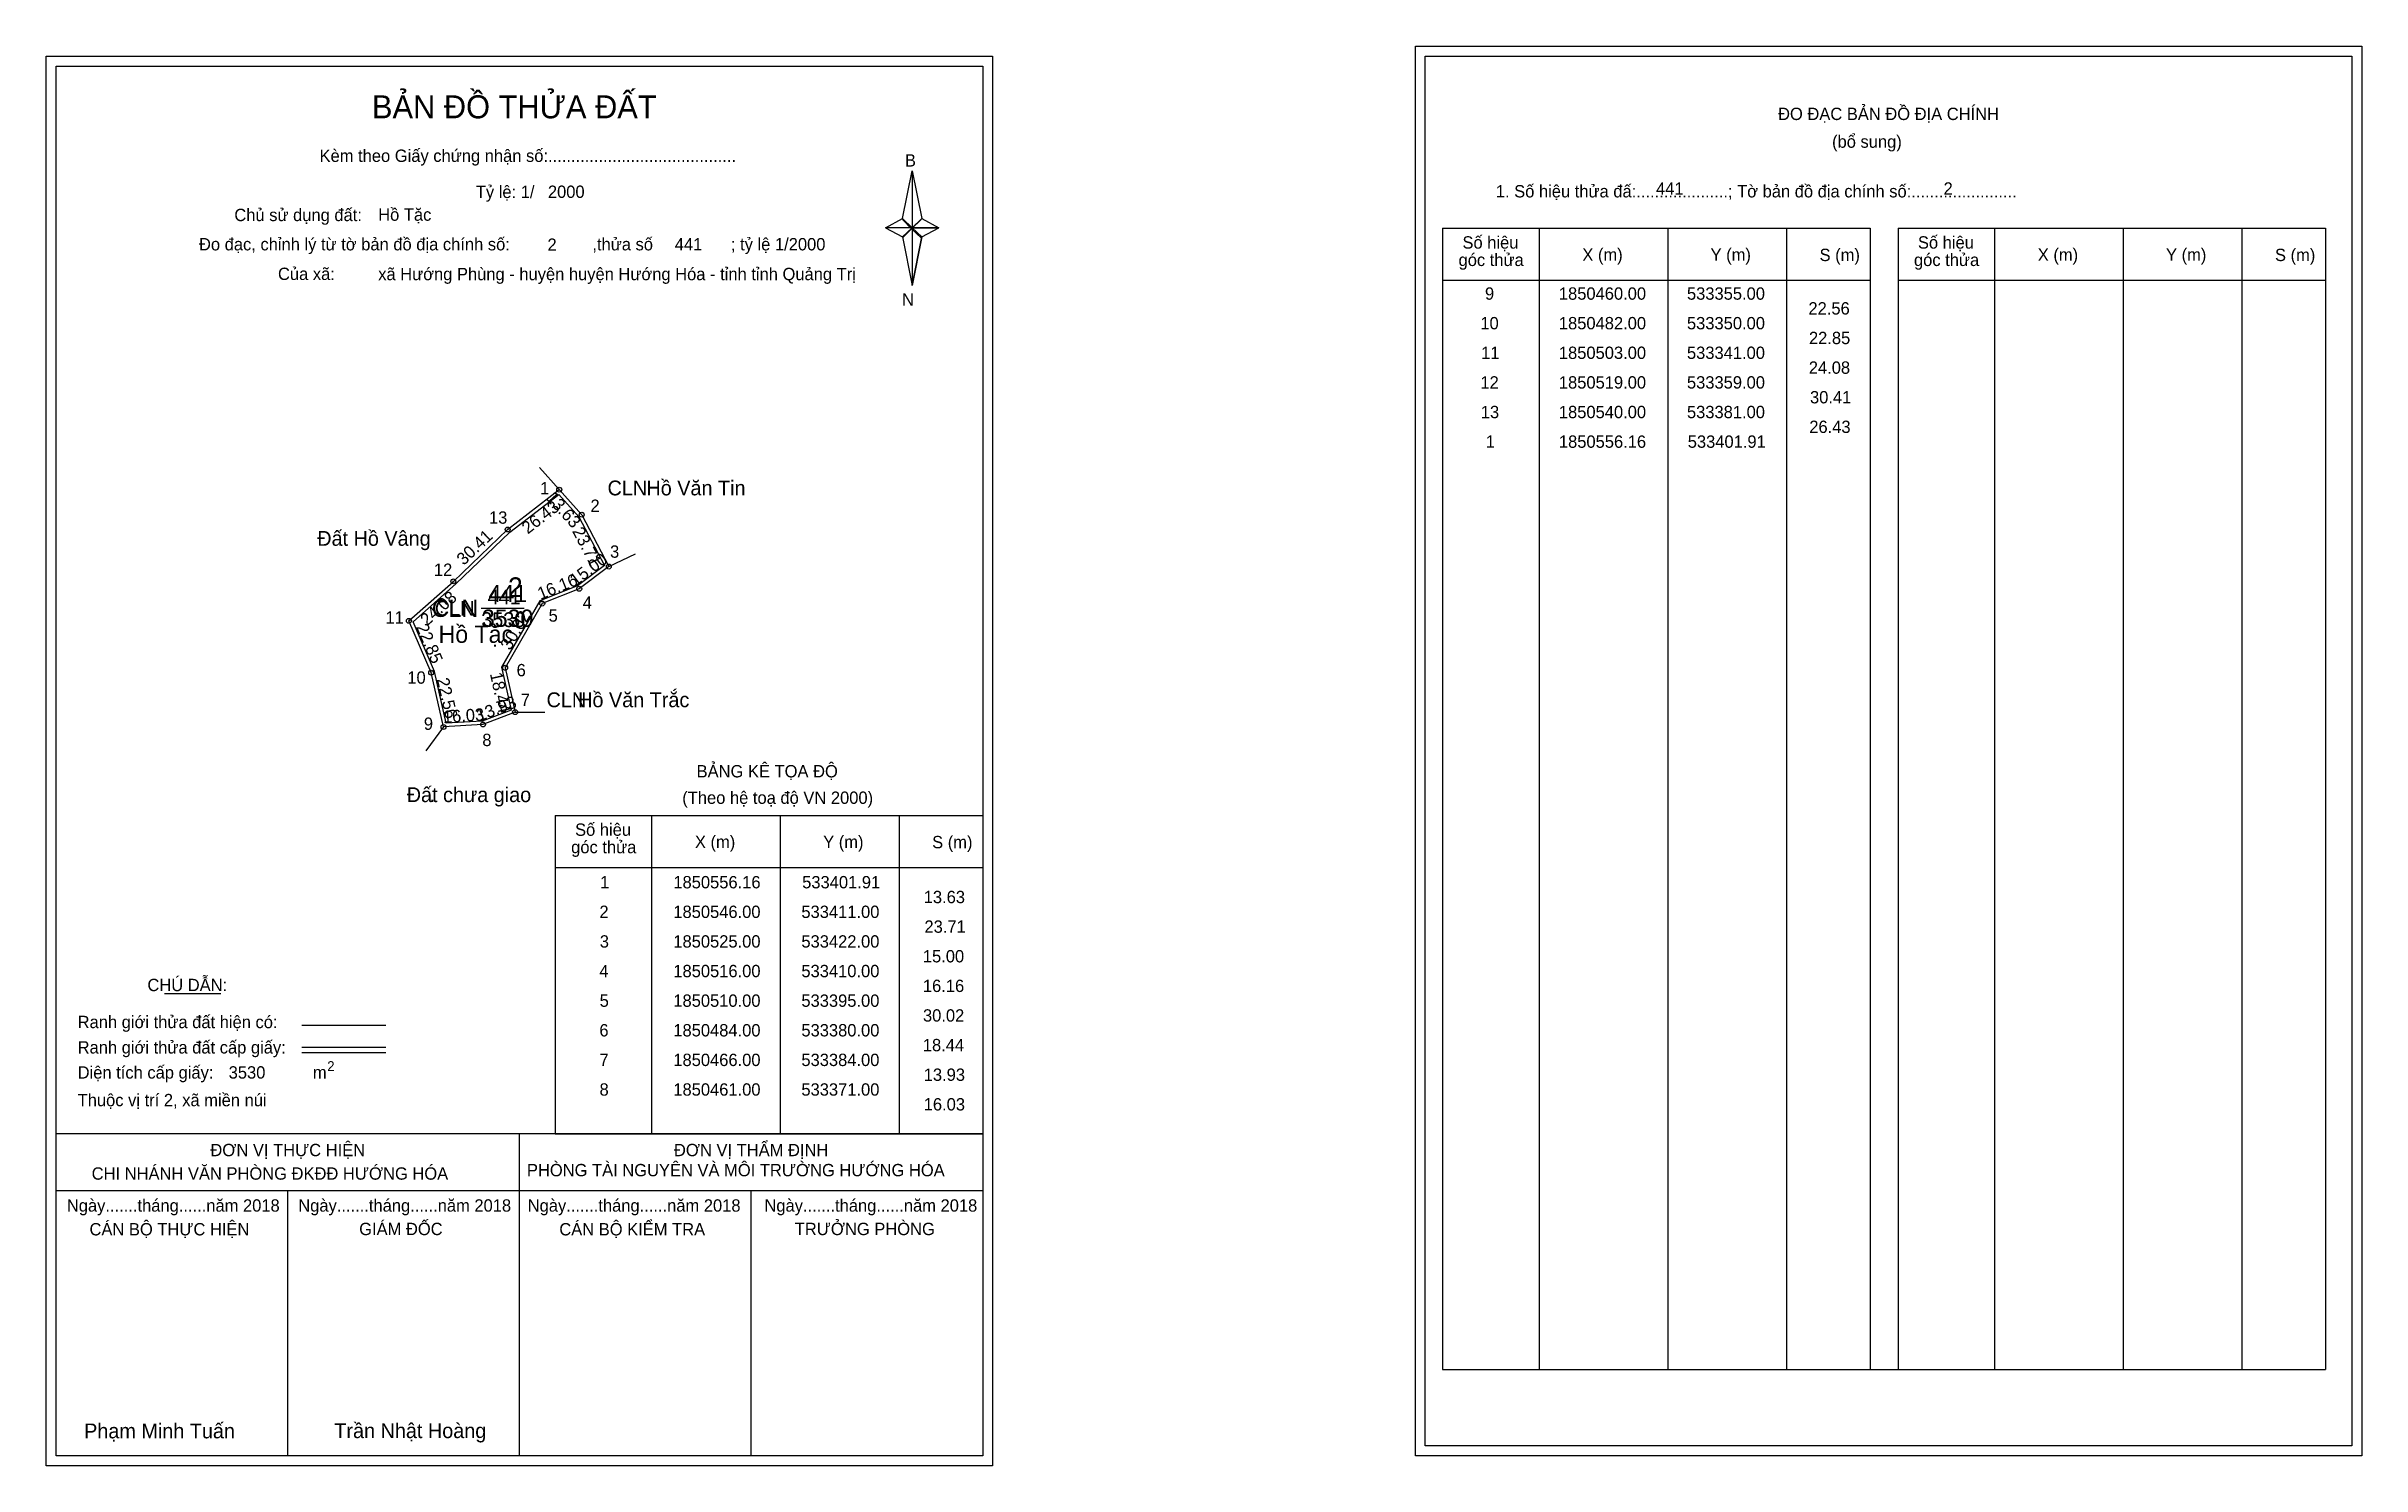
# Model space of a CAD drawing. Extents: x 533194 to 534132, y 1850161 to 1850736.
import ezdxf

# ---------------------------------------------------------------- set-up
doc = ezdxf.new("R2010")
doc.units = 0
for name, color, linetype in [('Level 1', 7, 'Continuous'), ('Level 10', 7, 'Continuous'), ('Level 11', 7, 'Continuous'), ('Level 13', 7, 'Continuous'), ('Level 2', 7, 'Continuous'), ('Level 27', 7, 'Continuous'), ('Level 3', 7, 'Continuous'), ('Level 36', 7, 'Continuous'), ('Level 4', 7, 'Continuous'), ('Level 49', 7, 'Continuous'), ('Level 5', 7, 'Continuous'), ('Level 53', 7, 'Continuous'), ('Level 55', 7, 'Continuous'), ('Level 6', 7, 'Continuous'), ('Level 60', 7, 'Continuous'), ('Level 63', 7, 'Continuous'), ('Level 7', 7, 'Continuous'), ('Level 9', 7, 'Continuous')]:
    doc.layers.add(name, color=color, linetype=linetype)

msp = doc.modelspace()

# ---------------------------------------------------------------- linework, layer by layer
at = {"layer": 'Level 1'}
for p, q in [((533198.09, 1850727.81), (533198.09, 1850727.81)), ((533752.74, 1850731.81), (533752.74, 1850731.81)), ((533540.94, 1850666.04), (533544.87, 1850685.32)), ((533544.87, 1850685.32), (533544.87, 1850662.27)), ((533544.87, 1850685.32), (533548.81, 1850666.04)), ((533534.05, 1850662.27), (533540.94, 1850666.04)), ((533540.94, 1850666.04), (533544.87, 1850662.27)), ((533544.58, 1850661.84), (533540.94, 1850665.6)), ((533544.87, 1850662.27), (533540.94, 1850658.59)), ((533544.58, 1850661.84), (533540.94, 1850658.15)), ((533540.94, 1850658.15), (533544.58, 1850661.84)), ((533548.51, 1850665.6), (533544.58, 1850661.84)), ((533544.58, 1850661.84), (533548.51, 1850665.6)), ((533548.51, 1850658.15), (533544.58, 1850661.84)), ((533548.81, 1850666.04), (533544.87, 1850662.27)), ((533544.87, 1850662.27), (533544.87, 1850638.87)), ((533544.87, 1850662.27), (533555.69, 1850662.27)), ((533544.87, 1850662.27), (533548.81, 1850658.59)), ((533548.81, 1850658.59), (533555.69, 1850662.27)), ((533759.8, 1850662.1), (533933.01, 1850662.1)), ((533798.98, 1850199.57), (533798.98, 1850662.1)), ((533851.13, 1850199.57), (533851.13, 1850662.1)), ((533899.07, 1850662.1), (533899.07, 1850199.57)), ((533933.01, 1850662.1), (533933.01, 1850199.57)), ((533944.32, 1850662.1), (534117.52, 1850662.1)), ((533983.5, 1850199.57), (533983.5, 1850662.1)), ((534035.64, 1850199.57), (534035.64, 1850662.1)), ((534083.59, 1850662.1), (534083.59, 1850199.57)), ((534117.52, 1850662.1), (534117.52, 1850199.57)), ((533540.94, 1850658.59), (533544.87, 1850638.87)), ((533548.81, 1850658.59), (533544.87, 1850638.87)), ((533759.8, 1850641.04), (533933.01, 1850641.04)), ((533944.32, 1850641.04), (534117.52, 1850641.04)), ((533400.28, 1850424.15), (533573.48, 1850424.15)), ((533439.46, 1850295.1), (533439.46, 1850424.15)), ((533491.6, 1850295.1), (533491.6, 1850424.15)), ((533539.55, 1850424.15), (533539.55, 1850295.1)), ((533400.28, 1850403.1), (533573.48, 1850403.1)), ((533241.93, 1850351.94), (533264.73, 1850351.94)), ((533297.66, 1850339.13), (533331.68, 1850339.13)), ((533297.66, 1850330.23), (533331.68, 1850330.23)), ((533297.66, 1850328.04), (533331.68, 1850328.04)), ((533411.75, 1850295.1), (533198.09, 1850295.1)), ((533573.48, 1850295.1), (533363.8, 1850295.1)), ((533385.79, 1850164.66), (533385.79, 1850295.1)), ((533400.28, 1850295.1), (533573.48, 1850295.1)), ((533573.49, 1850272), (533198.09, 1850272)), ((533291.94, 1850164.66), (533291.94, 1850272)), ((533479.64, 1850164.66), (533479.64, 1850272)), ((533759.8, 1850199.57), (534117.52, 1850199.57)), ((533573.48, 1850164.66), (533573.48, 1850164.66)), ((534128.14, 1850168.66), (534128.14, 1850168.66))]:
    msp.add_line(p, q, dxfattribs=at)
for points in [[(533540.94, 1850666.04), (533544.87, 1850685.32), (533544.87, 1850662.27)], [(533534.05, 1850662.27), (533540.94, 1850658.59), (533544.87, 1850662.27)], [(533544.87, 1850662.27), (533548.81, 1850666.04), (533555.69, 1850662.27)], [(533544.87, 1850662.27), (533544.87, 1850638.87), (533548.81, 1850658.59)]]:
    msp.add_lwpolyline(points, close=True, dxfattribs=at)
at = {"layer": 'Level 10'}
for points in [[(533411, 1850546), (533422, 1850525), (533410, 1850516), (533395, 1850510), (533380, 1850484), (533384, 1850466), (533371, 1850461), (533355, 1850460), (533350, 1850482), (533341, 1850503), (533359, 1850519), (533381, 1850540), (533401.91, 1850556.16)], [(533409.84, 1850545.2), (533420.21, 1850525.41), (533409.31, 1850517.23), (533394.03, 1850511.12), (533378.52, 1850484.23), (533382.37, 1850466.87), (533370.7, 1850462.38), (533356.1, 1850461.47), (533351.34, 1850482.43), (533342.68, 1850502.62), (533359.95, 1850517.97), (533381.91, 1850538.94), (533401.74, 1850554.26)]]:
    msp.add_lwpolyline(points, close=True, dxfattribs=at)
at = {"layer": 'Level 11'}
for centre in [(533401.91, 1850556.16), (533381, 1850540), (533411, 1850546), (533411, 1850546), (533422, 1850525), (533359, 1850519), (533410, 1850516), (533341, 1850503), (533395, 1850510), (533380, 1850484), (533350, 1850482), (533384, 1850466), (533355, 1850460), (533371, 1850461)]:
    msp.add_circle(centre, 1, dxfattribs=at)
at = {"layer": 'Level 27'}
for p, q in [((533401.91, 1850556.16), (533393.91, 1850565.1)), ((533422, 1850525), (533432.82, 1850530.19)), ((533384, 1850466), (533396, 1850466)), ((533355, 1850460), (533347.85, 1850450.37))]:
    msp.add_line(p, q, dxfattribs=at)
at = {"layer": 'Level 3'}
for p, q in [((533759.8, 1850662.1), (533759.8, 1850199.57)), ((533944.32, 1850662.1), (533944.32, 1850199.57)), ((533400.28, 1850424.15), (533400.28, 1850295.1))]:
    msp.add_line(p, q, dxfattribs=at)
at = {"layer": 'Level 63'}
for points in [[(533194.09, 1850731.81), (533577.49, 1850731.81), (533577.49, 1850160.66), (533194.09, 1850160.66)], [(533198.09, 1850727.81), (533573.49, 1850727.81), (533573.49, 1850164.66), (533198.09, 1850164.66)], [(533748.74, 1850735.81), (534132.14, 1850735.81), (534132.14, 1850164.66), (533748.74, 1850164.66)], [(533752.74, 1850731.81), (534128.14, 1850731.81), (534128.14, 1850168.66), (533752.74, 1850168.66)]]:
    msp.add_lwpolyline(points, close=True, dxfattribs=at)
at = {"layer": 'Level 9'}
msp.add_line((533370.3, 1850508.08), (533387.72, 1850508.08), dxfattribs=at)

# ---------------------------------------------------------------- texts
at = {"layer": 'Level 1'}
for s, height, p in [('BẢN ĐỒ THỬA ĐẤT', 9.3313, (533326.02, 1850706.62)), ('ĐO ĐẠC BẢN ĐỒ ĐỊA CHÍNH', 5, (533895.69, 1850705.93)), ('(bổ sung)', 5, (533917.57, 1850694.69)), ('Kèm theo Giấy chứng nhận số:.........................................', 5, (533304.79, 1850688.96)), ('B', 5, (533541.96, 1850687.08)), ('1. Số hiệu thửa đấ:....................; Tờ bản đồ địa chính số:.......................', 5, (533781.35, 1850674.57)), ('Chủ sử dụng đất:', 5, (533270.27, 1850664.97)), ('Đo đạc, chỉnh lý từ tờ bản đồ địa chính số:                  ,thửa số                 ; tỷ lệ 1/2000', 5, (533255.95, 1850653.11)), ('góc thửa', 5, (533766.25, 1850646.77)), ('Số hiệu', 5, (533767.83, 1850653.83)), ('X (m)', 5, (533816.4, 1850648.88)), ('Y (m)', 5, (533868.35, 1850648.88)), ('S (m)', 5, (533912.51, 1850648.78)), ('góc thửa', 5, (533950.76, 1850646.77)), ('Số hiệu', 5, (533952.35, 1850653.83)), ('X (m)', 5, (534000.91, 1850648.88)), ('Y (m)', 5, (534052.87, 1850648.88)), ('S (m)', 5, (534097.02, 1850648.78)), ('Của xã:', 5, (533287.95, 1850641.11)), ('N', 5, (533540.76, 1850630.74)), ('BẢNG KÊ TỌA ĐỘ', 5, (533457.55, 1850439.56)), ('(Theo hệ toạ độ VN 2000)', 5, (533451.74, 1850428.84)), ('Số hiệu', 5, (533408.31, 1850415.89)), ('góc thửa', 5, (533406.73, 1850408.83)), ('X (m)', 5, (533456.87, 1850410.94)), ('Y (m)', 5, (533508.83, 1850410.94)), ('S (m)', 5, (533552.98, 1850410.84)), ('CHÚ DẪN:', 5, (533235.05, 1850352.95)), ('Ranh giới thửa đất hiện có:', 5, (533206.79, 1850337.95)), ('Ranh giới thửa đất cấp giấy:', 5, (533206.79, 1850327.67)), ('2', 4, (533307.89, 1850320.57)), ('Diện tích cấp giấy:', 5, (533206.79, 1850317.51)), ('m', 5, (533302.1, 1850317.55)), ('Thuộc vị trí 2, xã miền núi', 5, (533206.79, 1850306.31)), ('ĐƠN VỊ THỰC HIỆN', 5, (533260.56, 1850286.07)), ('ĐƠN VỊ THẨM ĐỊNH', 5, (533448.36, 1850286.07)), ('CHI NHÁNH VĂN PHÒNG ĐKĐĐ HƯỚNG HÓA', 5, (533212.47, 1850276.55)), ('PHÒNG TÀI NGUYÊN VÀ MÔI TRƯỜNG HƯỚNG HÓA', 5, (533388.81, 1850277.93)), ('Ngày.......tháng......năm 2018', 5, (533202.42, 1850263.6)), ('Ngày.......tháng......năm 2018', 5, (533296.17, 1850263.6)), ('Ngày.......tháng......năm 2018', 5, (533389.12, 1850263.6)), ('Ngày.......tháng......năm 2018', 5, (533485.03, 1850263.6)), ('CÁN BỘ THỰC HIỆN', 5, (533211.59, 1850253.97)), ('GIÁM ĐỐC', 5, (533320.85, 1850254.09)), ('CÁN BỘ KIỂM TRA', 5, (533401.93, 1850253.97)), ('TRƯỞNG PHÒNG', 5, (533497.31, 1850254.09)), ('Phạm Minh Tuấn', 6, (533209.41, 1850171.74)), ('Trần Nhật Hoàng', 6, (533310.79, 1850171.84))]:
    msp.add_text(s, height=height, dxfattribs=at).set_placement(p)
at = {"layer": 'Level 11'}
msp.add_text('Tỷ lệ: 1/', height=5, dxfattribs=at).set_placement((533368.1, 1850674.33))
at = {"layer": 'Level 13'}
for s, p in [('441', (533372.9, 1850509.68)), ('CLN', (533351.51, 1850505.08)), ('3530', (533370.3, 1850500.48))]:
    msp.add_text(s, height=6, dxfattribs=at).set_placement(p)
at = {"layer": 'Level 2'}
msp.add_text('Hồ Tặc', height=7, dxfattribs=at).set_placement((533353.02, 1850494.08))
at = {"layer": 'Level 3'}
msp.add_text('CLN', height=7, dxfattribs=at).set_placement((533350.3, 1850504.58))
at = {"layer": 'Level 36'}
for s, p in [('CLN', (533421.47, 1850553.84)), ('.', (533312.05, 1850533.41)), ('CLN', (533396.76, 1850468.01)), ('.', (533349.37, 1850429.55))]:
    msp.add_text(s, height=6, dxfattribs=at).set_placement(p)
at = {"layer": 'Level 4'}
msp.add_text('441', height=7, dxfattribs=at).set_placement((533373.23, 1850510.58))
at = {"layer": 'Level 49'}
for s, rotation, p in [('26.43', 37.69814, (533389.16, 1850537.96)), ('13.63', 311.81852, (533396.2, 1850552.64)), ('23.71', 297.64598, (533407.01, 1850539.4)), ('30.41', 43.66778, (533363.21, 1850525.23)), ('15.00', 36.8699, (533408.5, 1850516.87)), ('16.16', 21.80141, (533394.32, 1850511.45)), ('24.08', 41.63354, (533348.33, 1850500.69)), ('30.02', 60.01836, (533382.04, 1850490.73)), ('22.85', 293.19859, (533343.79, 1850500.55)), ('22.56', 282.80427, (533352.25, 1850479.32)), ('18.44', 282.52881, (533373.78, 1850481.56)), ('16.03', 3.57633, (533354.91, 1850461.6)), ('13.93', 21.03751, (533369.46, 1850462.12))]:
    msp.add_text(s, height=5, rotation=rotation, dxfattribs=at).set_placement(p)
at = {"layer": 'Level 5'}
msp.add_text('3530', height=7, dxfattribs=at).set_placement((533370.56, 1850500.58))
at = {"layer": 'Level 53'}
for s, p in [('9', (533776.95, 1850633.12)), ('1850460.00', (533806.89, 1850633.12)), ('533355.00', (533858.78, 1850633.12)), ('10', (533775.08, 1850621.12)), ('1850482.00', (533806.89, 1850621.12)), ('533350.00', (533858.78, 1850621.12)), ('22.56', (533908, 1850627.12)), ('22.85', (533908.21, 1850615.12)), ('11', (533775.4, 1850609.12)), ('1850503.00', (533806.89, 1850609.12)), ('533341.00', (533858.78, 1850609.12)), ('24.08', (533908.14, 1850603.12)), ('12', (533775.1, 1850597.12)), ('1850519.00', (533806.89, 1850597.12)), ('533359.00', (533858.78, 1850597.12)), ('30.41', (533908.63, 1850591.12)), ('13', (533775.26, 1850585.12)), ('1850540.00', (533806.89, 1850585.12)), ('533381.00', (533858.78, 1850585.12)), ('1', (533777.25, 1850573.12)), ('1850556.16', (533806.9, 1850573.12)), ('533401.91', (533859.1, 1850573.12)), ('26.43', (533908.34, 1850579.12)), ('1', (533418.48, 1850394.6)), ('1850556.16', (533448.13, 1850394.6)), ('533401.91', (533500.32, 1850394.6)), ('13.63', (533549.56, 1850388.6)), ('2', (533418.18, 1850382.6)), ('1850546.00', (533448.12, 1850382.6)), ('533411.00', (533500, 1850382.6)), ('23.71', (533549.86, 1850376.6)), ('3', (533418.33, 1850370.6)), ('1850525.00', (533448.12, 1850370.6)), ('533422.00', (533500, 1850370.6)), ('4', (533418.15, 1850358.6)), ('1850516.00', (533448.12, 1850358.6)), ('533410.00', (533500, 1850358.6)), ('15.00', (533549.21, 1850364.6)), ('16.16', (533549.23, 1850352.6)), ('5', (533418.27, 1850346.6)), ('1850510.00', (533448.12, 1850346.6)), ('533395.00', (533500, 1850346.6)), ('30.02', (533549.26, 1850340.6)), ('6', (533418.16, 1850334.6)), ('1850484.00', (533448.12, 1850334.6)), ('533380.00', (533500, 1850334.6)), ('18.44', (533549.2, 1850328.6)), ('7', (533418.19, 1850322.6)), ('1850466.00', (533448.12, 1850322.6)), ('533384.00', (533500, 1850322.6)), ('8', (533418.23, 1850310.6)), ('1850461.00', (533448.12, 1850310.6)), ('533371.00', (533500, 1850310.6)), ('13.93', (533549.56, 1850316.6)), ('16.03', (533549.56, 1850304.6))]:
    msp.add_text(s, height=5, dxfattribs=at).set_placement(p)
at = {"layer": 'Level 55'}
for s, height, p in [('439', 0.22, (533401.67, 1850555.94)), ('439', 0.22, (533401.67, 1850555.94)), ('1', 0.8, (533401.69, 1850556.16)), ('0', 0.22, (533401.83, 1850555.94)), ('0', 0.22, (533401.83, 1850555.94)), ('13', 0.8, (533380.46, 1850540)), ('0', 0.22, (533380.92, 1850539.78)), ('0', 0.22, (533380.92, 1850539.78)), ('439', 0.22, (533410.76, 1850545.78)), ('439', 0.22, (533410.76, 1850545.78)), ('2', 0.8, (533410.73, 1850546)), ('439', 0.22, (533421.76, 1850524.78)), ('442', 0.22, (533421.76, 1850524.78)), ('439', 0.22, (533421.76, 1850524.78)), ('3', 0.8, (533421.75, 1850525)), ('12', 0.8, (533358.43, 1850519)), ('0', 0.22, (533358.92, 1850518.78)), ('0', 0.22, (533358.92, 1850518.78)), ('4', 0.8, (533409.72, 1850516)), ('442', 0.22, (533409.76, 1850515.78)), ('11', 0.8, (533340.48, 1850503)), ('0', 0.22, (533340.92, 1850502.78)), ('0', 0.22, (533340.92, 1850502.78)), ('442', 0.22, (533394.76, 1850509.78)), ('5', 0.8, (533394.74, 1850510)), ('442', 0.22, (533379.76, 1850483.78)), ('6', 0.8, (533379.73, 1850484)), ('10', 0.8, (533349.43, 1850482)), ('0', 0.22, (533349.92, 1850481.78)), ('0', 0.22, (533349.92, 1850481.78)), ('442', 0.22, (533383.76, 1850465.78)), ('7', 0.8, (533383.73, 1850466)), ('0', 0.22, (533383.92, 1850465.78)), ('9', 0.8, (533354.73, 1850460)), ('0', 0.22, (533354.92, 1850459.78)), ('0', 0.22, (533354.92, 1850459.78)), ('0', 0.22, (533354.92, 1850459.78)), ('8', 0.8, (533370.74, 1850461)), ('0', 0.22, (533370.92, 1850460.78))]:
    msp.add_text(s, height=height, dxfattribs=at).set_placement(p)
at = {"layer": 'Level 6'}
for s, p in [('441', (533846.25, 1850675.65)), ('2', (533962.74, 1850675.69)), ('2000', (533397.3, 1850674.37)), ('Hồ Tặc', (533328.54, 1850665.11)), ('2', (533397.14, 1850652.93)), ('441', (533448.7, 1850653.09)), ('xã Hướng Phùng - huyện huyện Hướng Hóa - tỉnh tỉnh Quảng Trị', (533328.56, 1850641.03)), ('3530', (533267.97, 1850317.52))]:
    msp.add_text(s, height=5, dxfattribs=at).set_placement(p)
at = {"layer": 'Level 60'}
for s, p in [(' Hồ Văn Tin', (533435, 1850553.84)), ('Đất Hồ Vâng', (533303.86, 1850533.41)), ('Hồ Văn Trắc', (533409.56, 1850468.01)), ('Đất chưa giao', (533340.11, 1850429.55))]:
    msp.add_text(s, height=6, dxfattribs=at).set_placement(p)
at = {"layer": 'Level 7'}
msp.add_text('2', height=8, dxfattribs=at).set_placement((533381.14, 1850512.61))
at = {"layer": 'Level 9'}
for s, p in [('1', (533394.14, 1850554.24)), ('2', (533414.57, 1850547.15)), ('13', (533373.44, 1850542.35)), ('3', (533422.48, 1850528.57)), ('12', (533351.12, 1850521.21)), ('4', (533411.42, 1850507.92)), ('11', (533331.51, 1850501.89)), ('5', (533397.59, 1850502.66)), ('6', (533384.62, 1850480.53)), ('10', (533340.35, 1850477.52)), ('7', (533386.32, 1850468.49)), ('9', (533347.05, 1850458.82)), ('8', (533370.73, 1850452.25))]:
    msp.add_text(s, height=5, dxfattribs=at).set_placement(p)

doc.saveas('drawing.dxf')
